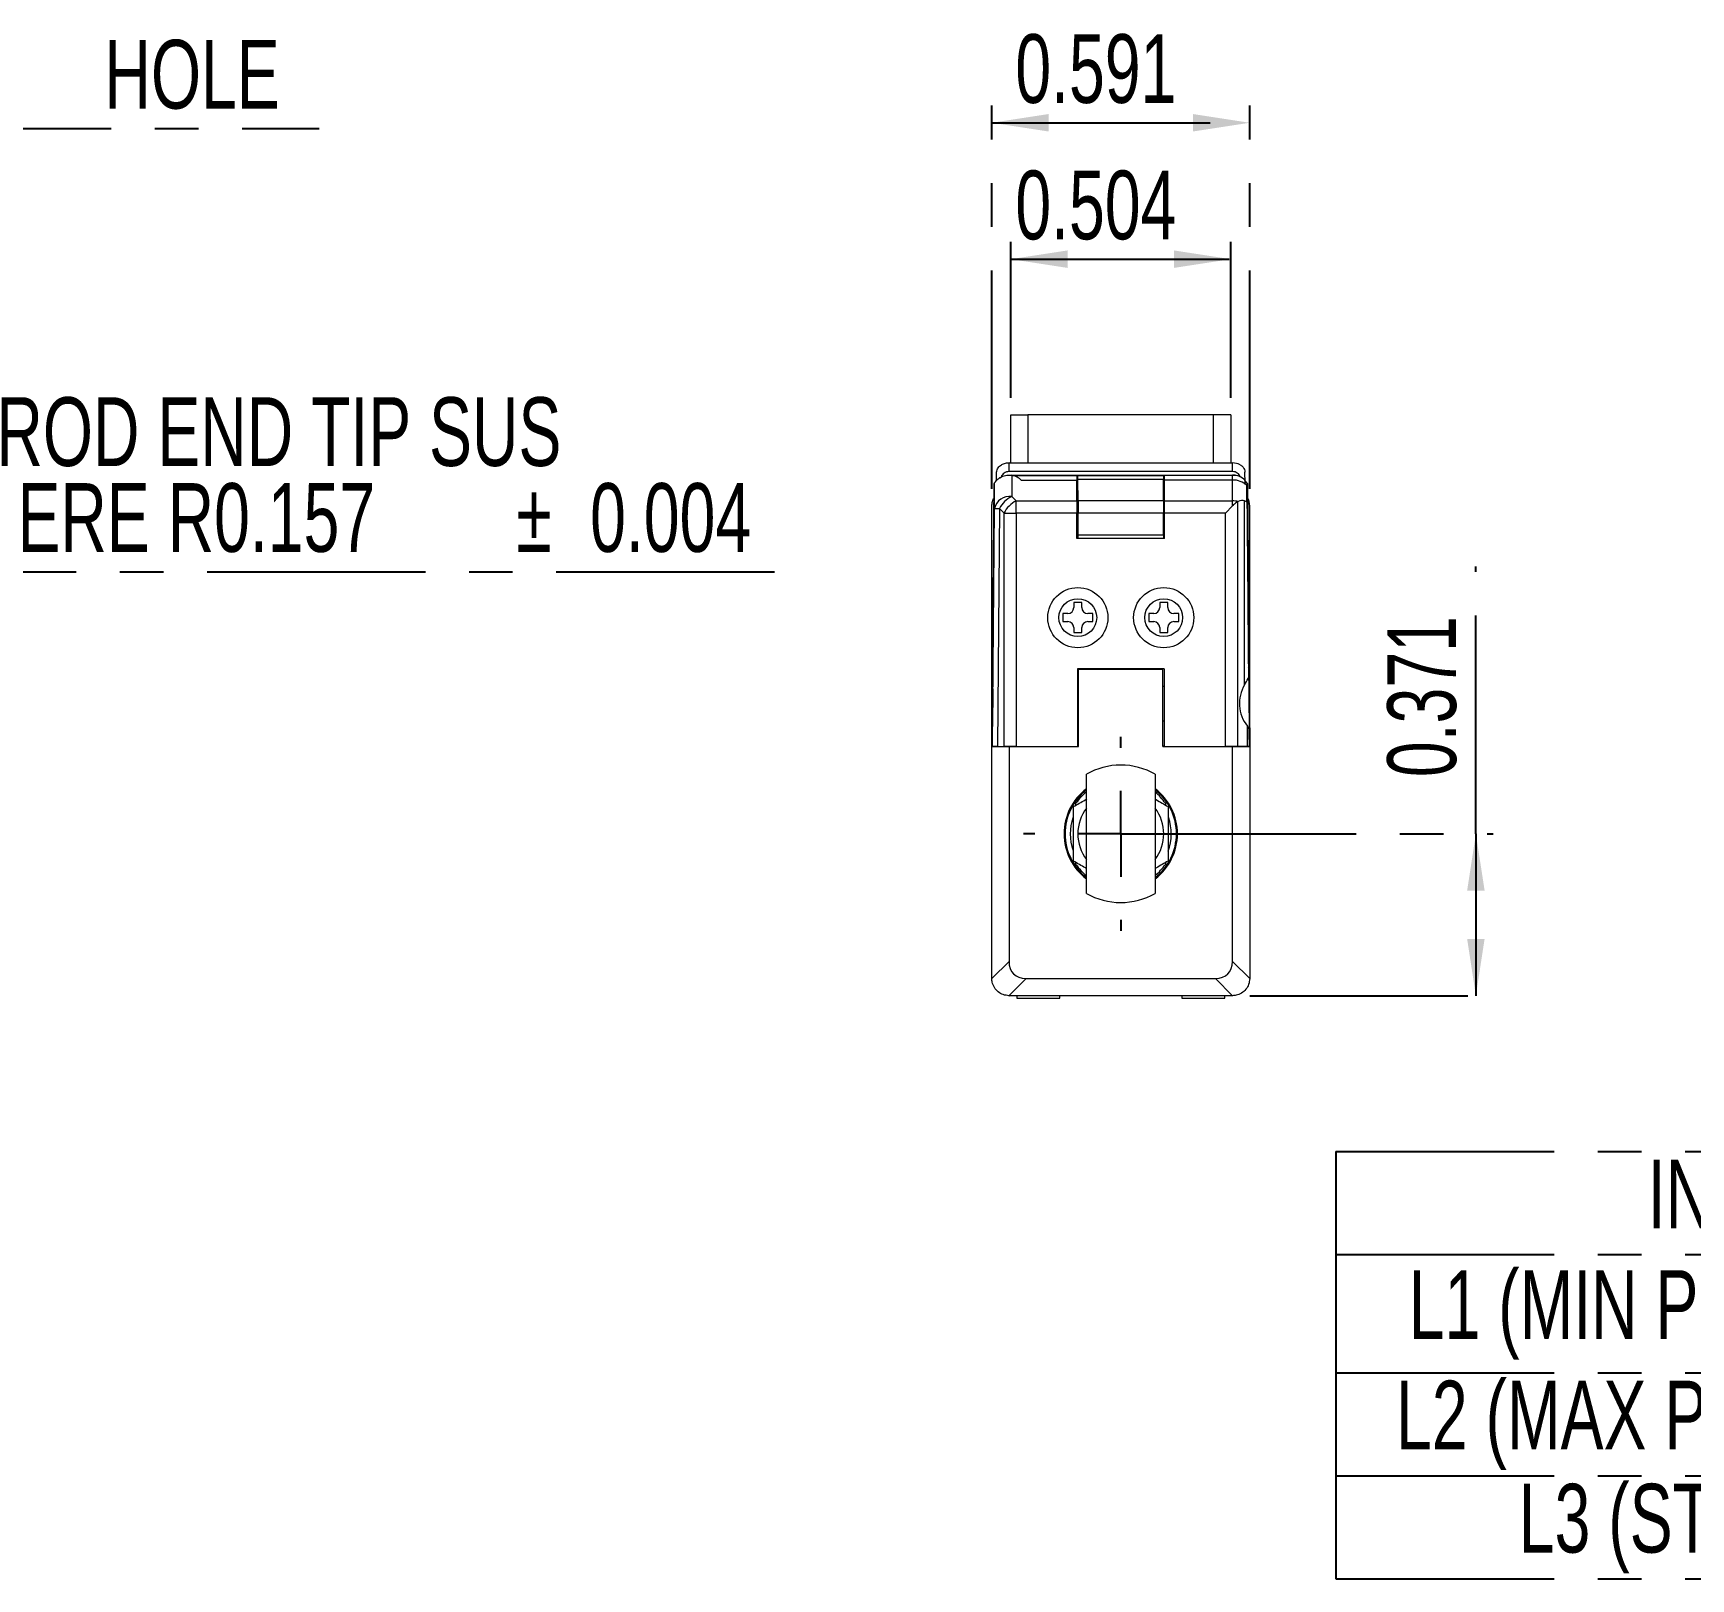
# Model space of a CAD drawing. Header units: inches. Extents: x 0.2 to 16.3, y 0.2 to 11.5.
# Drawn here: x 9.11 to 12.907, y 5.401 to 8.942 of the extents above; entities that cross this region are included whole.
import ezdxf

# ---------------------------------------------------------------- set-up
doc = ezdxf.new("R2010")
doc.units = ezdxf.units.IN
doc.header["$MEASUREMENT"] = 0
doc.linetypes.add('CENTERX2', pattern=[0.8, 0.5, -0.1, 0.1, -0.1])
doc.layers.add('CENTER_LINE', color=7, linetype='CENTERX2')
doc.styles.add('SLDTEXTSTYLE0', font='TXT', dxfattribs={"width": 0.7})
doc.dimstyles.new('SLDDIMSTYLE2', dxfattribs={"dimtxt": 0.15748, "dimasz": 0.13, "dimexe": 0, "dimexo": 0.0625, "dimgap": 0.03937, "dimtad": 1, "dimdec": 3, "dimrnd": 1e-09, "dimdsep": 46, "dimtxsty": 'SLDTEXTSTYLE0', "dimsah": 1, "dimcen": 0.09, "dimadec": 0, "dimazin": 2, "dimtfac": 1, "dimtdec": 3, "dimtofl": 0, "dimtmove": 0, "dimatfit": 3, "dimfxl": 1, "dimfrac": 2, "dimtolj": 1, "dimtzin": 12, "dimarcsym": 0})
doc.dimstyles.new('SLDDIMSTYLE5', dxfattribs={"dimtxt": 0.15748, "dimasz": 0.13, "dimexe": 0, "dimexo": 0.0625, "dimgap": 0.03937, "dimtad": 0, "dimtih": 1, "dimtoh": 1, "dimdec": 3, "dimrnd": 1e-09, "dimdsep": 46, "dimtxsty": 'SLDTEXTSTYLE0', "dimsah": 1, "dimcen": 0, "dimadec": 0, "dimazin": 2, "dimtol": 1, "dimtp": 0.0039, "dimtm": 0.0039, "dimtfac": 1, "dimtdec": 3, "dimtmove": 0, "dimatfit": 3, "dimfxl": 1, "dimfrac": 2, "dimtolj": 1, "dimarcsym": 0})
doc.dimstyles.new('SLDDIMSTYLE9', dxfattribs={"dimtxt": 0.15748, "dimasz": 0.13, "dimexe": 0, "dimexo": 0.0625, "dimgap": 0.03937, "dimtad": 0, "dimtih": 1, "dimtoh": 1, "dimdec": 3, "dimrnd": 1e-09, "dimzin": 12, "dimdsep": 46, "dimtxsty": 'SLDTEXTSTYLE0', "dimsah": 1, "dimcen": 0, "dimadec": 0, "dimazin": 3, "dimtfac": 1, "dimtdec": 3, "dimtofl": 0, "dimtmove": 0, "dimatfit": 3, "dimfxl": 1, "dimfrac": 2, "dimtolj": 1, "dimtzin": 12, "dimarcsym": 0})

# ---------------------------------------------------------------- blocks, each defined once
blk = doc.blocks.new('SW_TABLEANNOTATION_0')
at = {"layer": 'CENTER_LINE', "color": 0}
for p, q in [((0, 0), (0, -0.2362)), ((0, 0), (1.9637, 0)), ((1.9637, 0), (1.9637, -0.2362)), ((1.9637, 0), (3.7592, 0)), ((3.7592, 0), (3.7592, -0.2362)), ((0, -0.2362), (0, -0.5067)), ((0, -0.2362), (1.9637, -0.2362)), ((1.9637, -0.2362), (1.9637, -0.5067)), ((1.9637, -0.2362), (3.7592, -0.2362)), ((3.7592, -0.2362), (3.7592, -0.5067)), ((0, -0.5067), (0, -0.7429)), ((0, -0.5067), (1.9637, -0.5067)), ((1.9637, -0.5067), (1.9637, -0.7429)), ((1.9637, -0.5067), (3.7592, -0.5067)), ((3.7592, -0.5067), (3.7592, -0.7429)), ((0, -0.7429), (0, -0.9791)), ((0, -0.7429), (1.9637, -0.7429)), ((1.9637, -0.7429), (1.9637, -0.9791)), ((1.9637, -0.7429), (3.7592, -0.7429)), ((3.7592, -0.7429), (3.7592, -0.9791)), ((0, -0.9791), (1.9637, -0.9791)), ((1.9637, -0.9791), (3.7592, -0.9791))]:
    blk.add_line(p, q, dxfattribs=at)
at = {"layer": 'CENTER_LINE', "color": 0, "char_height": 0.15748, "attachment_point": 1, "style": 'SLDTEXTSTYLE0'}
for s, insert in [('INDEX', (0.7147, -0.0185)), ('DIMENSION', (2.3604, -0.0185)), ('L1 (MIN POSITION)', (0.167, -0.2719)), ('0.1496', (2.1721, -0.2719)), ('%%p', (2.7757, -0.2719)), ('0.0197', (2.9449, -0.2719)), ('L2 (MAX POSITION)', (0.138, -0.5252)), ('1.2126', (2.1414, -0.5252)), ('0.0197', (2.9755, -0.5252)), ('%%p', (2.8064, -0.5252)), ('L3 (STROKE)', (0.4191, -0.7614)), ('1.063 (=L2-L1)', (2.1996, -0.7614))]:
    blk.add_mtext(s, dxfattribs=dict(at, insert=insert))
blk = doc.blocks.new('_D_12')
at = {"layer": 'CENTER_LINE'}
for p, q in [((7.3239, 7.164), (7.9883, 8.7241)), ((7.9883, 8.7241), (9.7649, 8.7241)), ((7.2761, 7.0517), (7.3239, 7.164)), ((7.2761, 7.0517), (7.1782, 6.8217))]:
    blk.add_line(p, q, dxfattribs=at)
for points in [[(7.3239, 7.164), (7.3933, 7.2758), (7.3565, 7.2914)], [(7.2761, 7.0517), (7.2068, 6.9399), (7.2436, 6.9243)]]:
    blk.add_solid(points, dxfattribs=at)
at = {"layer": 'CENTER_LINE', "attachment_point": 1, "style": 'SLDTEXTSTYLE0'}
for s, insert, char_height in [('%%c', (8.0508, 8.9271), 0.15748), ('0.122', (8.2251, 8.9271), 0.15748), ('HOLE', (9.2732, 8.9271), 0.15748), ('±0.004', (8.7691, 8.874), 0.11024)]:
    blk.add_mtext(s, dxfattribs=dict(at, insert=insert, char_height=char_height))
blk = doc.blocks.new('_D_13')
at = {"layer": 'CENTER_LINE'}
for p, q in [((11.349, 8.1072), (11.349, 8.464)), ((11.853, 8.1072), (11.853, 8.464)), ((11.349, 8.4246), (11.853, 8.4246))]:
    blk.add_line(p, q, dxfattribs=at)
for points in [[(11.349, 8.4246), (11.479, 8.4046), (11.479, 8.4446)], [(11.853, 8.4246), (11.723, 8.4446), (11.723, 8.4046)]]:
    blk.add_solid(points, dxfattribs=at)
at = {"layer": 'CENTER_LINE', "insert": (11.3595, 8.6276), "char_height": 0.15748, "attachment_point": 1, "style": 'SLDTEXTSTYLE0'}
blk.add_mtext('0.504', dxfattribs=at)
blk = doc.blocks.new('_D_14')
at = {"layer": 'CENTER_LINE'}
for p, q in [((11.3057, 7.8985), (11.3057, 8.7765)), ((11.8963, 7.8985), (11.8963, 8.7765)), ((11.3057, 8.7371), (11.8963, 8.7371))]:
    blk.add_line(p, q, dxfattribs=at)
for points in [[(11.3057, 8.7371), (11.4357, 8.7171), (11.4357, 8.7571)], [(11.8963, 8.7371), (11.7663, 8.7571), (11.7663, 8.7171)]]:
    blk.add_solid(points, dxfattribs=at)
at = {"layer": 'CENTER_LINE', "insert": (11.3595, 8.9401), "char_height": 0.15748, "attachment_point": 1, "style": 'SLDTEXTSTYLE0'}
blk.add_mtext('0.591', dxfattribs=at)
blk = doc.blocks.new('_D_15')
at = {"layer": 'CENTER_LINE'}
for p, q in [((12.4144, 7.1079), (12.4144, 7.7207)), ((11.6404, 7.1079), (12.4537, 7.1079)), ((12.4144, 7.1079), (12.4144, 6.737)), ((11.8963, 6.737), (12.4537, 6.737))]:
    blk.add_line(p, q, dxfattribs=at)
for points in [[(12.4144, 7.1079), (12.3944, 6.9779), (12.4344, 6.9779)], [(12.4144, 6.737), (12.4344, 6.867), (12.3944, 6.867)]]:
    blk.add_solid(points, dxfattribs=at)
at = {"layer": 'CENTER_LINE', "insert": (12.2114, 7.2378), "char_height": 0.15748, "attachment_point": 1, "rotation": 90, "style": 'SLDTEXTSTYLE0'}
blk.add_mtext('0.371', dxfattribs=at)
blk = doc.blocks.new('SW_CENTERMARKSYMBOL_2')
at = {"layer": 'CENTER_LINE', "color": 0}
for p, q in [((0, 0.1969), (0, 0.2224)), ((0, 0), (0, 0.0984)), ((-0.1969, 0), (-0.2224, 0)), ((0, 0), (-0.0984, 0)), ((0, 0), (0, -0.0984)), ((0, 0), (0.0984, 0)), ((0.1969, 0), (0.2224, 0)), ((0, -0.1969), (0, -0.2224))]:
    blk.add_line(p, q, dxfattribs=at)
blk = doc.blocks.new('_D_27')
at = {"layer": 'CENTER_LINE'}
for p, q in [((8.4401, 7.2442), (8.7081, 7.7084)), ((8.7081, 7.7084), (10.8704, 7.7084)), ((8.3614, 7.1079), (8.4401, 7.2442))]:
    blk.add_line(p, q, dxfattribs=at)
blk.add_solid([(8.4401, 7.2442), (8.5225, 7.3468), (8.4878, 7.3668)], dxfattribs=at)
at = {"layer": 'CENTER_LINE', "char_height": 0.15748, "attachment_point": 1, "style": 'SLDTEXTSTYLE0'}
for s, insert in [('ROD END TIP SUS', (9.0256, 8.1082)), ('SPHERE R0.157', (8.7706, 7.9114)), ('0.004', (10.3855, 7.9114)), ('%%p', (10.2164, 7.9114))]:
    blk.add_mtext(s, dxfattribs=dict(at, insert=insert))

msp = doc.modelspace()

# ---------------------------------------------------------------- linework, layer by layer
at = {"color": 7, "linetype": 'Continuous', "lineweight": 18}
for p, q in [((11.349, 7.9576), (11.349, 8.0678)), ((11.8136, 8.0678), (11.3884, 8.0678)), ((11.853, 8.0678), (11.853, 7.9576)), ((11.3451, 7.9379), (11.3451, 7.9576)), ((11.3451, 7.9576), (11.8569, 7.9576)), ((11.8569, 7.9379), (11.3451, 7.9379)), ((11.8569, 7.9379), (11.8569, 7.9576)), ((11.3057, 7.3079), (11.311, 7.9103)), ((11.3118, 7.8534), (11.3118, 7.9116)), ((11.3245, 7.9239), (11.3267, 7.9254)), ((11.3451, 7.93), (11.8569, 7.93)), ((11.3451, 7.93), (11.5006, 7.93)), ((11.3511, 7.9295), (11.3511, 7.8809)), ((11.3538, 7.929), (11.5006, 7.929)), ((11.5006, 7.9175), (11.3739, 7.9175)), ((11.5006, 7.929), (11.5006, 7.93)), ((11.5006, 7.929), (11.5006, 7.9175)), ((11.5006, 7.8707), (11.5006, 7.9175)), ((11.5026, 7.9081), (11.5006, 7.9081)), ((11.5026, 7.9064), (11.5006, 7.9064)), ((11.5034, 7.93), (11.5026, 7.9283)), ((11.5026, 7.9064), (11.5026, 7.9283)), ((11.5026, 7.9283), (11.5027, 7.928)), ((11.5026, 7.8352), (11.5026, 7.9064)), ((11.6993, 7.928), (11.5027, 7.928)), ((11.5033, 7.8707), (11.5029, 7.9199)), ((11.6991, 7.9199), (11.5029, 7.9199)), ((11.5034, 7.93), (11.6986, 7.93)), ((11.6986, 7.93), (11.6994, 7.9283)), ((11.6987, 7.8707), (11.6991, 7.9199)), ((11.6994, 7.9283), (11.6993, 7.928)), ((11.6994, 7.9283), (11.6994, 7.9064)), ((11.6994, 7.9081), (11.7014, 7.9081)), ((11.6994, 7.8352), (11.6994, 7.9064)), ((11.6994, 7.9064), (11.7014, 7.9064)), ((11.7014, 7.93), (11.8569, 7.93)), ((11.7014, 7.929), (11.7014, 7.93)), ((11.8569, 7.929), (11.7014, 7.929)), ((11.7014, 7.9185), (11.7014, 7.929)), ((11.8569, 7.9185), (11.7014, 7.9185)), ((11.7014, 7.8707), (11.7014, 7.9185)), ((11.8569, 7.9185), (11.8569, 7.929)), ((11.8569, 7.8707), (11.8569, 7.9185)), ((11.8858, 7.9084), (11.8856, 7.9175)), ((11.89, 7.868), (11.89, 7.9057)), ((11.891, 7.9103), (11.8963, 7.3079)), ((11.3511, 7.8809), (11.3614, 7.8707)), ((11.3614, 7.8428), (11.3614, 7.8707)), ((11.3614, 7.8707), (11.5006, 7.8707)), ((11.5006, 7.8707), (11.5006, 7.8428)), ((11.6987, 7.8707), (11.5033, 7.8707)), ((11.7014, 7.8707), (11.8569, 7.8707)), ((11.7014, 7.8428), (11.7014, 7.8707)), ((11.8569, 7.8591), (11.8569, 7.8707)), ((11.8684, 7.8682), (11.8684, 7.3079)), ((11.8847, 7.4494), (11.8847, 7.8707)), ((11.3057, 7.3079), (11.3057, 7.8591)), ((11.307, 7.3079), (11.3118, 7.8534)), ((11.3233, 7.8531), (11.3185, 7.3079)), ((11.3336, 7.8428), (11.3233, 7.8531)), ((11.3336, 7.3079), (11.3336, 7.8428)), ((11.3336, 7.8428), (11.3614, 7.8428)), ((11.3614, 7.8428), (11.3614, 7.3079)), ((11.5006, 7.8428), (11.3614, 7.8428)), ((11.5006, 7.7843), (11.5006, 7.8428)), ((11.5026, 7.8352), (11.5006, 7.8352)), ((11.5028, 7.8119), (11.5026, 7.8352)), ((11.5034, 7.7922), (11.5034, 7.8428)), ((11.6986, 7.8428), (11.5034, 7.8428)), ((11.6986, 7.7922), (11.6986, 7.8428)), ((11.6992, 7.8119), (11.6994, 7.8352)), ((11.6994, 7.8352), (11.7014, 7.8352)), ((11.8406, 7.8428), (11.7014, 7.8428)), ((11.7014, 7.7843), (11.7014, 7.8428)), ((11.8406, 7.8428), (11.8569, 7.8591)), ((11.8406, 7.3079), (11.8406, 7.8428)), ((11.8963, 7.3079), (11.8963, 7.8591)), ((11.5029, 7.8119), (11.5006, 7.8119)), ((11.5029, 7.7922), (11.5006, 7.7922)), ((11.7014, 7.7843), (11.5006, 7.7843)), ((11.5027, 7.7922), (11.5027, 7.7843)), ((11.5029, 7.7922), (11.5029, 7.8119)), ((11.5034, 7.7922), (11.503, 7.7922)), ((11.503, 7.7922), (11.503, 7.7843)), ((11.6986, 7.7922), (11.5034, 7.7922)), ((11.6986, 7.7922), (11.6989, 7.7922)), ((11.6989, 7.7922), (11.6989, 7.7843)), ((11.6991, 7.7922), (11.6991, 7.8119)), ((11.6991, 7.8119), (11.7014, 7.8119)), ((11.6991, 7.7922), (11.7014, 7.7922)), ((11.6993, 7.7922), (11.6993, 7.7843)), ((11.5118, 7.6377), (11.4934, 7.6377)), ((11.4934, 7.6377), (11.4934, 7.6262)), ((11.5118, 7.6262), (11.5118, 7.6377)), ((11.7086, 7.6377), (11.6902, 7.6377)), ((11.6902, 7.6377), (11.6902, 7.6262)), ((11.7086, 7.6262), (11.7086, 7.6377)), ((11.4681, 7.6124), (11.4681, 7.594)), ((11.4796, 7.6124), (11.4681, 7.6124)), ((11.537, 7.6124), (11.5255, 7.6124)), ((11.537, 7.594), (11.537, 7.6124)), ((11.665, 7.6124), (11.665, 7.594)), ((11.6765, 7.6124), (11.665, 7.6124)), ((11.7339, 7.6124), (11.7224, 7.6124)), ((11.7339, 7.594), (11.7339, 7.6124)), ((11.4681, 7.594), (11.4796, 7.594)), ((11.4934, 7.5803), (11.4934, 7.5688)), ((11.4934, 7.5688), (11.5118, 7.5688)), ((11.5118, 7.5688), (11.5118, 7.5803)), ((11.5255, 7.594), (11.537, 7.594)), ((11.665, 7.594), (11.6765, 7.594)), ((11.6902, 7.5803), (11.6902, 7.5688)), ((11.6902, 7.5688), (11.7086, 7.5688)), ((11.7086, 7.5688), (11.7086, 7.5803)), ((11.7224, 7.594), (11.7339, 7.594)), ((11.7004, 7.4861), (11.5016, 7.4861)), ((11.5016, 7.4861), (11.5016, 7.3079)), ((11.5045, 7.3079), (11.5045, 7.485)), ((11.5045, 7.485), (11.6975, 7.485)), ((11.5598, 7.4861), (11.5588, 7.485)), ((11.6042, 7.485), (11.6032, 7.4861)), ((11.6975, 7.3079), (11.6975, 7.485)), ((11.7004, 7.4861), (11.7004, 7.3079)), ((11.5045, 7.4457), (11.5016, 7.4457)), ((11.7004, 7.4457), (11.6975, 7.4457)), ((11.5016, 7.367), (11.5045, 7.367)), ((11.6975, 7.367), (11.7004, 7.367)), ((11.8915, 7.3079), (11.8911, 7.3544)), ((11.8946, 7.3455), (11.8949, 7.3079)), ((11.3057, 6.7764), (11.3057, 7.3079)), ((11.3057, 7.3079), (11.3451, 7.3079)), ((11.307, 7.3079), (11.3057, 7.3079)), ((11.3059, 7.3079), (11.3059, 7.3079)), ((11.3065, 7.3079), (11.3065, 7.3079)), ((11.3185, 7.3079), (11.307, 7.3079)), ((11.3182, 7.3079), (11.3182, 7.3079)), ((11.3185, 7.3079), (11.3336, 7.3079)), ((11.3332, 7.3079), (11.3332, 7.3079)), ((11.3614, 7.3079), (11.3336, 7.3079)), ((11.3352, 7.3079), (11.3352, 7.3079)), ((11.3451, 7.3079), (11.3451, 6.8153)), ((11.3451, 7.3079), (11.5045, 7.3079)), ((11.3614, 7.3079), (11.5016, 7.3079)), ((11.3667, 7.3079), (11.3667, 7.3079)), ((11.5045, 7.3249), (11.5016, 7.3265)), ((11.7004, 7.3092), (11.6963, 7.3079)), ((11.6975, 7.3079), (11.8569, 7.3079)), ((11.7004, 7.3079), (11.8406, 7.3079)), ((11.8684, 7.3079), (11.8406, 7.3079)), ((11.8569, 6.8153), (11.8569, 7.3079)), ((11.8569, 7.3079), (11.8963, 7.3079)), ((11.8608, 7.3079), (11.8608, 7.3079)), ((11.8915, 7.3079), (11.8684, 7.3079)), ((11.8805, 7.3079), (11.8805, 7.3079)), ((11.8838, 7.3079), (11.8838, 7.3079)), ((11.8949, 7.3079), (11.8915, 7.3079)), ((11.8963, 7.3079), (11.8949, 7.3079)), ((11.8955, 7.3079), (11.8955, 7.3079)), ((11.8959, 7.3079), (11.8959, 7.3079)), ((11.8963, 7.3079), (11.8963, 6.7764)), ((11.5223, 7.1079), (11.5223, 7.2442)), ((11.6797, 7.2442), (11.6797, 6.9715)), ((11.4984, 7.1736), (11.4984, 7.1779)), ((11.7031, 7.1779), (11.7031, 7.1739)), ((11.5223, 6.9715), (11.5223, 7.1079)), ((11.4788, 7.0638), (11.4813, 7.0638)), ((11.7207, 7.0638), (11.7232, 7.0638)), ((11.4984, 7.0378), (11.4984, 7.0421)), ((11.7031, 7.0418), (11.7031, 7.0378)), ((11.3057, 6.776), (11.3451, 6.8153)), ((11.8569, 6.8153), (11.8963, 6.776)), ((11.3841, 6.7764), (11.3447, 6.737)), ((11.3841, 6.7764), (11.8179, 6.7764)), ((11.8573, 6.737), (11.8179, 6.7764)), ((11.8569, 6.737), (11.3451, 6.737)), ((11.3628, 6.737), (11.3628, 6.7311)), ((11.3628, 6.7311), (11.412, 6.7311)), ((11.412, 6.7311), (11.4612, 6.7311)), ((11.4612, 6.7311), (11.4612, 6.737)), ((11.7408, 6.737), (11.7408, 6.7311)), ((11.7408, 6.7311), (11.79, 6.7311)), ((11.79, 6.7311), (11.8392, 6.7311)), ((11.8392, 6.7311), (11.8392, 6.737))]:
    msp.add_line(p, q, dxfattribs=at)
at = {"color": 8, "linetype": 'Continuous', "lineweight": 18}
for p, q in [((11.3884, 8.0678), (11.3884, 7.9576)), ((11.8136, 7.9576), (11.8136, 8.0678))]:
    msp.add_line(p, q, dxfattribs=at)
at = {"color": 7, "linetype": 'Continuous', "lineweight": 18}
for centre, radius in [((11.5026, 7.6032), 0.0689), ((11.6994, 7.6032), 0.0689), ((11.5026, 7.6032), 0.0433), ((11.6994, 7.6032), 0.0433)]:
    msp.add_circle(centre, radius, dxfattribs=at)
for centre, radius, start, end in [((11.8569, 7.9182), 0.0394, 63.6986, 90), ((11.3451, 7.8906), 0.0394, 147.8199, 150.0528), ((11.3451, 7.8906), 0.0394, 43.0427, 81.1675), ((11.8569, 7.8906), 0.0394, 82.4835, 90), ((11.8569, 7.8906), 0.0394, 77.3403, 90), ((11.8585, 7.8734), 0.0451, 45.8236, 92.0725), ((11.8569, 7.8906), 0.0394, 32.6672, 77.3403), ((11.8569, 7.8906), 0.0394, 29.9472, 32.6672), ((11.3463, 7.8459), 0.0353, 82.1272, 167.7363), ((11.3808, 7.8235), 0.0647, 117.2738, 152.7262), ((11.391, 7.8132), 0.0647, 117.2738, 152.7262), ((11.857, 7.8164), 0.0543, 76.0861, 90.0792), ((11.8776, 7.8539), 0.0169, 116.6059, 122.8064), ((11.8569, 7.8591), 0.0394, 0, 29.123), ((11.3236, 8.0552), 0.2021, 266.658, 269.9281), ((11.4796, 7.6262), 0.0138, 270, 0), ((11.5255, 7.6262), 0.0138, 180, 270), ((11.6765, 7.6262), 0.0138, 270, 0), ((11.7224, 7.6262), 0.0138, 180, 270), ((11.4796, 7.5803), 0.0138, 0, 90), ((11.5255, 7.5803), 0.0138, 90, 180), ((11.6765, 7.5803), 0.0138, 0, 90), ((11.7224, 7.5803), 0.0138, 90, 180), ((11.9553, 7.4064), 0.0827, 148.6229, 218.9833), ((11.601, 7.1079), 0.1575, 90, 120), ((11.601, 7.1079), 0.1575, 60, 90), ((11.601, 7.1079), 0.1299, 127.3052, 232.6948), ((11.601, 7.1079), 0.1276, 128.1181, 231.8819), ((11.6008, 7.1079), 0.124, 129.2726, 145.6287), ((11.601, 7.1079), 0.1299, 307.3052, 52.6948), ((11.601, 7.1079), 0.1276, 308.1181, 51.8819), ((11.6008, 7.1079), 0.124, 34.3713, 50.4441), ((11.601, 7.1079), 0.1157, 160.9485, 199.299), ((11.601, 7.1079), 0.0984, 143.1301, 180), ((11.601, 7.1079), 0.0984, 323.1301, 36.8699), ((11.601, 7.1079), 0.1157, 339.9302, 19.0429), ((11.601, 7.1079), 0.0984, 180, 216.8699), ((11.6008, 7.1079), 0.124, 214.3713, 230.7274), ((11.6008, 7.1079), 0.124, 309.5559, 325.6287), ((11.601, 7.1079), 0.1575, 240, 300), ((11.3451, 6.7764), 0.0394, 180, 180.573), ((11.8569, 6.7764), 0.0394, 359.427, 0), ((11.3451, 6.7764), 0.0394, 269.427, 270), ((11.8569, 6.7764), 0.0394, 270, 270.573)]:
    msp.add_arc(centre, radius, start, end, dxfattribs=at)
for centre, major_axis, ratio, start_param, end_param in [((11.8569, 7.8035), (0.0278, 0.0672), 0.414214, 0, 0.445561), ((11.8569, 7.8591), (0.0394, 0), 0.414214, 0.573826, 0.785398), ((11.8569, 11.6781), (-0.0394, 4.5115), 0.000076, 2.576493, 2.77517), ((11.8946, 7.4064), (-0.0007, 0.0827), 0.008727, 2.398373, 7.046704), ((11.423, 6.8543), (-0.0675, -0.0675), 0.57735, 5.759587, 6.806784), ((11.779, 6.8543), (0.0675, -0.0675), 0.57735, 5.759587, 6.806784)]:
    msp.add_ellipse(centre, major_axis=major_axis, ratio=ratio, start_param=start_param, end_param=end_param, dxfattribs=at)
msp.add_ellipse((11.3074, 7.4064), major_axis=(0.0003, 0.0335), ratio=0.008727, dxfattribs=at)
for points in [[(11.349, 8.0678), (11.3496, 8.0678), (11.3508, 8.0678), (11.3599, 8.0678), (11.3729, 8.0678), (11.3832, 8.0678), (11.3884, 8.0678)], [(11.853, 8.0678), (11.8524, 8.0678), (11.8512, 8.0678), (11.8421, 8.0678), (11.8291, 8.0678), (11.8188, 8.0678), (11.8136, 8.0678)]]:
    msp.add_open_spline(points, degree=3, dxfattribs=at)
for points, knots in [([(11.3164, 7.9182), (11.3164, 7.9212), (11.3165, 7.9275), (11.3166, 7.9332), (11.3167, 7.9362)], [0, 0, 0, 0, 0.479315, 1, 1, 1, 1]), ([(11.3167, 7.9362), (11.3169, 7.938), (11.3172, 7.9415), (11.3196, 7.9465), (11.323, 7.9507), (11.3261, 7.9526), (11.3276, 7.9535)], [0, 0, 0, 0, 0.268398, 0.522178, 0.764747, 1, 1, 1, 1]), ([(11.3451, 7.9379), (11.3431, 7.9377), (11.3392, 7.9374), (11.3339, 7.9347), (11.3294, 7.9307), (11.3277, 7.9272), (11.3268, 7.9254)], [0, 0, 0, 0, 0.249883, 0.499844, 0.749883, 1, 1, 1, 1]), ([(11.3451, 7.9576), (11.3421, 7.9574), (11.336, 7.957), (11.3304, 7.9547), (11.3276, 7.9535)], [0, 0, 0, 0, 0.500008, 1, 1, 1, 1]), ([(11.8752, 7.9254), (11.8743, 7.9272), (11.8726, 7.9307), (11.8681, 7.9347), (11.8628, 7.9374), (11.8589, 7.9377), (11.8569, 7.9379)], [0, 0, 0, 0, 0.250117, 0.500156, 0.750117, 1, 1, 1, 1]), ([(11.8743, 7.9535), (11.8761, 7.9524), (11.8796, 7.9503), (11.8832, 7.9453), (11.885, 7.9405), (11.8852, 7.9374), (11.8853, 7.9362)], [0, 0, 0, 0, 0.270501, 0.54064, 0.820446, 1, 1, 1, 1]), ([(11.8856, 7.9182), (11.8856, 7.921), (11.8855, 7.9273), (11.8854, 7.933), (11.8853, 7.9362)], [0, 0, 0, 0, 0.4520547, 1, 1, 1, 1]), ([(11.3118, 7.9116), (11.3119, 7.9118), (11.3122, 7.9124), (11.3155, 7.9169), (11.3217, 7.9228), (11.3313, 7.9281), (11.3417, 7.9304), (11.3486, 7.9298), (11.3511, 7.9295)], [0, 0, 0, 0, 0.154072, 0.309207, 0.488335, 0.671502, 0.878231, 1, 1, 1, 1]), ([(11.5029, 7.9199), (11.5029, 7.9224), (11.5028, 7.927), (11.5028, 7.9277), (11.5027, 7.928)], [0, 0, 0, 0, 0.557681, 1, 1, 1, 1]), ([(11.6993, 7.928), (11.6992, 7.9275), (11.6992, 7.9266), (11.6991, 7.9219), (11.6991, 7.9199)], [0, 0, 0, 0, 0.557682, 1, 1, 1, 1]), ([(11.8655, 7.929), (11.8655, 7.929), (11.8654, 7.929), (11.864, 7.929), (11.8619, 7.929), (11.8594, 7.929), (11.8577, 7.929), (11.8569, 7.929)], [0, 0, 0, 0, 0.209529, 0.419059, 0.628588, 0.838117, 1, 1, 1, 1]), ([(11.89, 7.9119), (11.89, 7.9118), (11.89, 7.9117), (11.89, 7.9102), (11.89, 7.908), (11.89, 7.906), (11.89, 7.9057)], [0, 0, 0, 0, 0.238751, 0.502449, 0.923769, 1, 1, 1, 1]), ([(11.3057, 7.8591), (11.3059, 7.8626), (11.3064, 7.8692), (11.3093, 7.8752), (11.3107, 7.8781)], [0, 0, 0, 0, 0.522752, 1, 1, 1, 1]), ([(11.5033, 7.8707), (11.5034, 7.8661), (11.5034, 7.8579), (11.5034, 7.8474), (11.5034, 7.8428)], [0, 0, 0, 0, 0.557568, 1, 1, 1, 1]), ([(11.6987, 7.8707), (11.6986, 7.8661), (11.6986, 7.8579), (11.6986, 7.8474), (11.6986, 7.8428)], [0, 0, 0, 0, 0.557568, 1, 1, 1, 1]), ([(11.8684, 7.8682), (11.8655, 7.8662), (11.8616, 7.8636), (11.8578, 7.86), (11.8569, 7.8591)], [0, 0, 0, 0, 0.765617, 1, 1, 1, 1]), ([(11.8847, 7.4494), (11.8876, 7.4543), (11.891, 7.4601), (11.8932, 7.4652), (11.8935, 7.4661)], [0, 0, 0, 0, 0.837006, 1, 1, 1, 1]), ([(11.8911, 7.3544), (11.8922, 7.3526), (11.8942, 7.3497), (11.8945, 7.3467), (11.8946, 7.3455)], [0, 0, 0, 0, 0.582995, 1, 1, 1, 1]), ([(11.4927, 7.1704), (11.5016, 7.1755), (11.5117, 7.1813), (11.5219, 7.1872), (11.5232, 7.1879)], [0, 0, 0, 0, 0.878899, 1, 1, 1, 1]), ([(11.6797, 7.1874), (11.6805, 7.187), (11.6904, 7.1813), (11.7002, 7.1756), (11.7093, 7.1704)], [0, 0, 0, 0, 0.0762331, 1, 1, 1, 1]), ([(11.4927, 7.0453), (11.4927, 7.0506), (11.4927, 7.0738), (11.4927, 7.1157), (11.4927, 7.1521), (11.4927, 7.1704)], [0, 0, 0, 0, 0.1269715, 0.560077, 1, 1, 1, 1]), ([(11.7093, 7.1704), (11.7093, 7.1523), (11.7093, 7.116), (11.7093, 7.0741), (11.7093, 7.0506), (11.7093, 7.0453)], [0, 0, 0, 0, 0.433314, 0.873028, 1, 1, 1, 1]), ([(11.5223, 7.0283), (11.5215, 7.0287), (11.5116, 7.0344), (11.5018, 7.0401), (11.4927, 7.0453)], [0, 0, 0, 0, 0.076233, 1, 1, 1, 1]), ([(11.7093, 7.0453), (11.7004, 7.0402), (11.6906, 7.0345), (11.6807, 7.0288), (11.6797, 7.0283)], [0, 0, 0, 0, 0.906241, 1, 1, 1, 1]), ([(11.3447, 6.737), (11.3403, 6.7375), (11.3315, 6.7384), (11.3198, 6.7453), (11.311, 6.7553), (11.3064, 6.7661), (11.3059, 6.7732), (11.3057, 6.776)], [0, 0, 0, 0, 0.2167717, 0.4334534, 0.649886, 0.8645239, 1, 1, 1, 1]), ([(11.8963, 6.776), (11.8958, 6.7716), (11.8948, 6.7627), (11.888, 6.7511), (11.878, 6.7423), (11.8671, 6.7377), (11.86, 6.7372), (11.8573, 6.737)], [0, 0, 0, 0, 0.216772, 0.433453, 0.649886, 0.864524, 1, 1, 1, 1])]:
    msp.add_open_spline(points, degree=3, knots=knots, dxfattribs=at)

# ---------------------------------------------------------------- block references
at = {"layer": 'CENTER_LINE'}
for name, p in [('SW_CENTERMARKSYMBOL_2', (11.6008, 7.1079)), ('SW_TABLEANNOTATION_0', (12.0936, 6.3799))]:
    msp.add_blockref(name, p, dxfattribs=at)

# ---------------------------------------------------------------- dimensions: what is measured, and where the dimension line sits
dim = msp.add_diameter_dim_2p(p1=(7.3239, 7.164), p2=(7.2761, 7.0517), text='<> HOLE', dimstyle='SLDDIMSTYLE5', dxfattribs=at)
dim.commit()
dim.dimension.update_dxf_attribs({"geometry": '_D_12', "text_midpoint": (8.9079, 8.8356), "dimtype": 163})
for base, p1, p2, picture, middle in [((11.8963, 8.7371), (11.3057, 7.8591), (11.8963, 7.8591), '_D_14', (11.601, 8.7371)), ((11.853, 8.4246), (11.349, 8.0678), (11.853, 8.0678), '_D_13', (11.601, 8.4246))]:
    dim = msp.add_linear_dim(base=base, p1=p1, p2=p2, dimstyle='SLDDIMSTYLE2', dxfattribs=at)
    dim.commit()
    dim.dimension.update_dxf_attribs({"geometry": picture, "text_midpoint": middle, "dimtype": 160})
dim = msp.add_radius_dim(center=(8.3614, 7.1079), mpoint=(8.4401, 7.2442), text='ROD END TIP SUS\\PSPHERE R0.157 %%p 0.004', dimstyle='SLDDIMSTYLE9', dxfattribs=at)
dim.commit()
dim.dimension.update_dxf_attribs({"geometry": '_D_27', "text_midpoint": (9.8205, 7.8985), "dimtype": 164})
dim = msp.add_linear_dim(base=(12.4144, 6.737), p1=(11.601, 7.1079), p2=(11.8569, 6.737), angle=90, dimstyle='SLDDIMSTYLE2', dxfattribs=at)
dim.commit()
dim.dimension.update_dxf_attribs({"geometry": '_D_15', "text_midpoint": (12.4144, 7.4792), "dimtype": 160})

doc.saveas('drawing.dxf')
